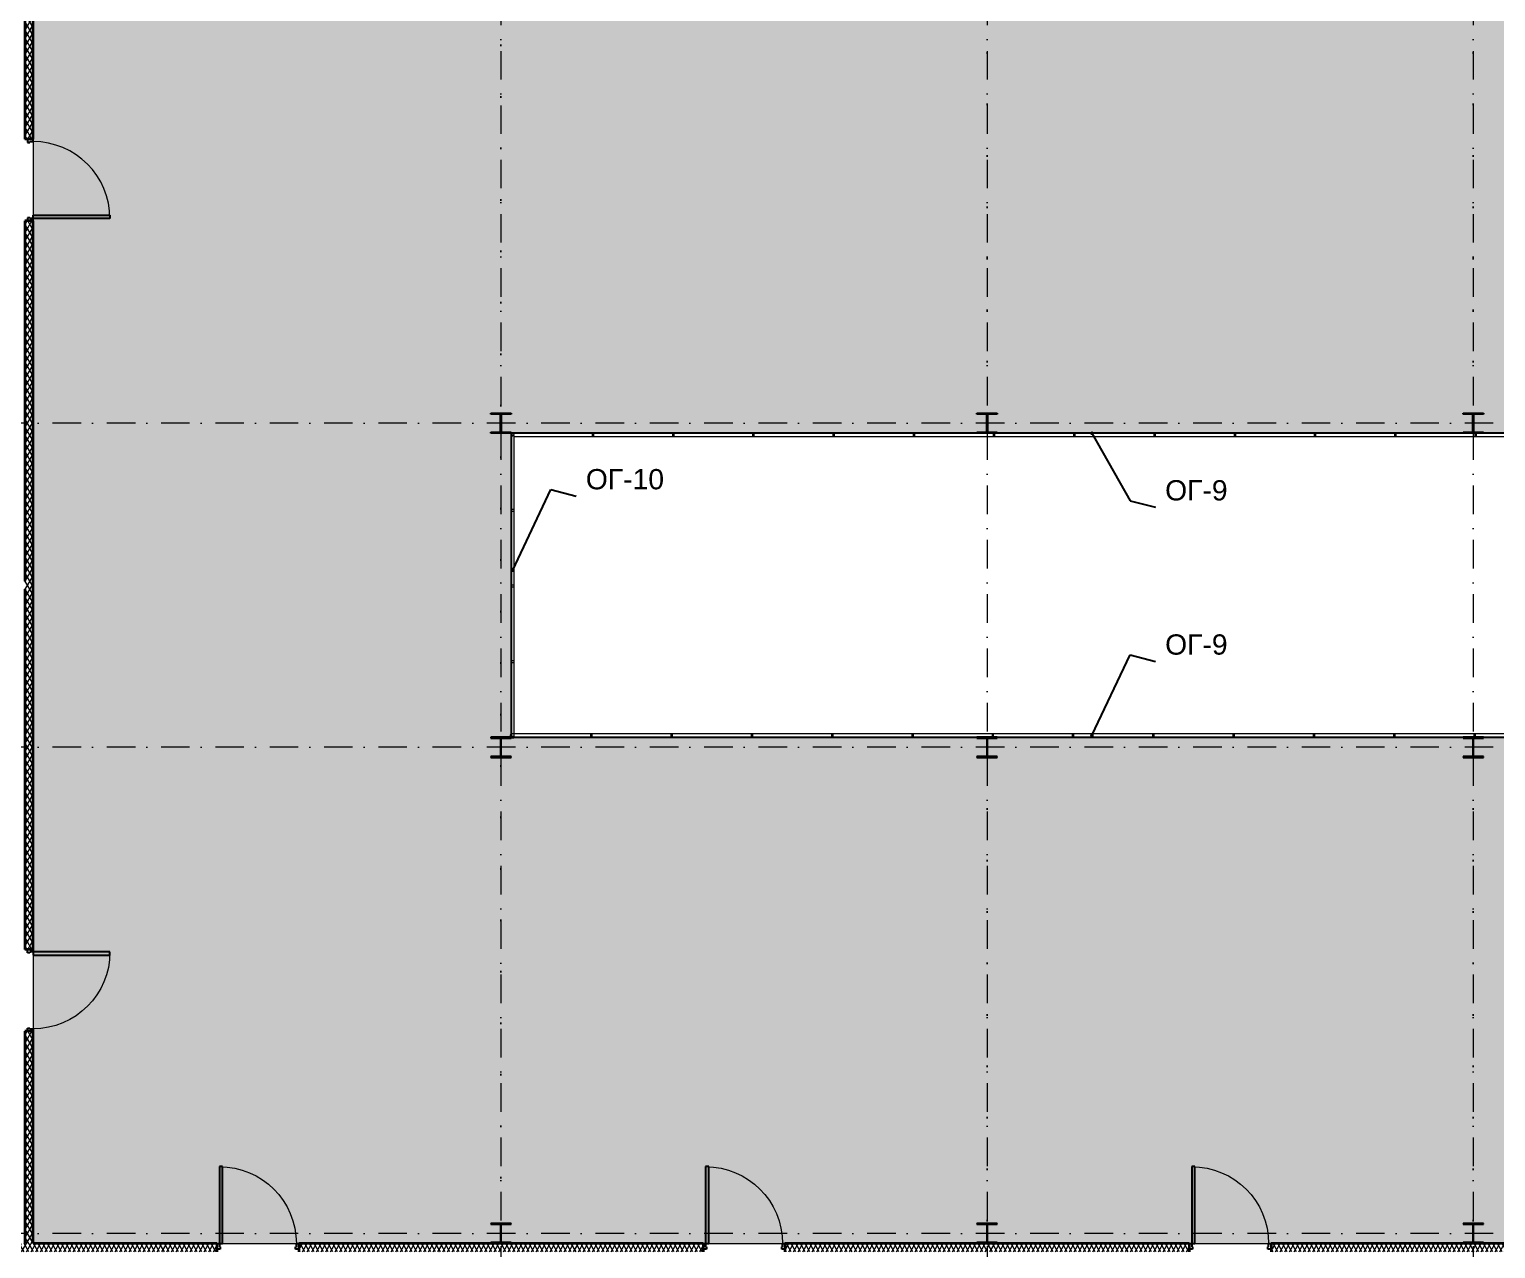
# Model space of a CAD drawing. Header units: millimetres. Extents: x -10605 to 103276, y -15987 to 52426.
# Drawn here: x 4179 to 22277, y 11812 to 26860 of the extents above; entities that cross this region are included whole.
import ezdxf
from ezdxf.enums import TextEntityAlignment as Align

# ---------------------------------------------------------------- set-up
doc = ezdxf.new("R2010")
doc.units = ezdxf.units.MM
doc.header["$MEASUREMENT"] = 0
doc.linetypes.add('Dot & Dashed', pattern=[670.277762, 352.777767, -176.388884, 0, -141.111112])
doc.linetypes.add('Крупный пунктир', pattern=[634.99999, 0, -634.99999])
for name, color, linetype, lineweight in [('0_Ном._пера__200', 7, 'Continuous', 0), ('0_Ном._пера__98', 7, 'Continuous', 25), ('Двери Archicad_Ном._пера__3', 7, 'Continuous', 0), ('Двери Archicad_Ном._пера__97', 7, 'Continuous', 35), ('Двери Archicad_Ном._пера__98', 7, 'Continuous', 25), ('Лестницы_Ном._пера__100', 7, 'Continuous', 9), ('Лестницы_Ном._пера__91', 255, 'Continuous', 0), ('Металлический каркас здания_Ном._пера__98', 7, 'Continuous', 25), ('Оси_Ном._пера__200', 7, 'Continuous', 0), ('Отделочный_маркеры отделки_Ном._пера__200', 7, 'Continuous', 0), ('Паспорта Зон Archicad_Ном._пера__100', 7, 'Continuous', 9), ('Стены _Ном._пера__97', 7, 'Continuous', 35)]:
    doc.layers.add(name, color=color, linetype=linetype, lineweight=lineweight)
doc.layers.add('0_Ном._пера__92', color=7, linetype='Continuous', lineweight=20, true_color=0xc2e9e9e9)
doc.layers.add('Зоны_Ном._пера__2', color=7, linetype='Continuous', lineweight=0, true_color=0xc2747474)
for name, color, linetype in [('Двери Archicad', 7, 'Continuous'), ('Зоны', 7, 'Continuous'), ('Лестницы', 7, 'Continuous'), ('Металлический каркас здания', 7, 'Continuous'), ('Оси', 7, 'Continuous'), ('Стены', 7, 'Continuous')]:
    doc.layers.add(name, color=color, linetype=linetype)
doc.styles.add('РЎР“Р•РќР•Р\xa0РР\xa0_РЎРўРР›Р¬_1', font='arial.ttf')
doc.dimstyles.new('СГЕНЕРИР_СТИЛЬ__1', dxfattribs={"dimtxt": 0.18, "dimasz": 91.2, "dimexe": 0.18, "dimexo": 0.0625, "dimgap": 0.09, "dimtad": 0, "dimtih": 1, "dimtoh": 1, "dimdec": 4, "dimzin": 0, "dimdsep": 46, "dimcen": 0.09, "dimadec": 0, "dimazin": 0, "dimtfac": 1, "dimtdec": 4, "dimtmove": 0, "dimatfit": 3, "dimldrblk": 'ARROWHEAD_11', "dimfxl": 1, "dimtolj": 1, "dimtzin": 0, "dimarcsym": 0})
pattern_1 = [(60, (0, 0), (-43.30127, 25), []), (120, (0, 0), (43.30127, 25), [])]

# ---------------------------------------------------------------- blocks, each defined once
blk = doc.blocks.new('Перекрытие_1', base_point=(98125, 40125))
at = {"layer": '0_Ном._пера__200', "color": 7, "linetype": 'Continuous', "lineweight": 0, "flags": 128}
blk.add_lwpolyline([(10125, 21875), (10125, 18125), (39875, 18125), (39875, 21875)], close=True, dxfattribs=at)
blk = doc.blocks.new('Однопольная Дверь 27')
at = {"layer": 'Двери Archicad_Ном._пера__3', "color": 7, "linetype": 'Continuous', "lineweight": 0}
blk.add_arc((475, 0), 950, 90, 180, dxfattribs=at)
at = {"layer": 'Двери Archicad_Ном._пера__97', "color": 7, "linetype": 'Continuous', "lineweight": 35}
for p, q in [((-505, 0), (-505, -70)), ((-505, 0), (-505, -70)), ((505, 0), (505, -70)), ((505, 0), (505, -70)), ((-505, -70), (-505, -100)), ((505, -70), (505, -100))]:
    blk.add_line(p, q, dxfattribs=at)
at = {"layer": 'Двери Archicad_Ном._пера__98', "color": 7, "linetype": 'Continuous', "lineweight": 25}
for p, q in [((435, 0), (435, 950)), ((435, 950), (475, 950)), ((475, 950), (475, 0)), ((-475, 0), (-505, 0)), ((-505, 0), (-505, -70)), ((-475, -40), (-475, 0)), ((475, 0), (435, 0)), ((505, 0), (475, 0)), ((475, 0), (475, -40)), ((505, -70), (505, 0)), ((-505, -70), (-465, -70)), ((-465, -40), (-475, -40)), ((-465, -70), (-465, -40)), ((475, -40), (465, -40)), ((465, -40), (465, -70)), ((465, -70), (505, -70))]:
    blk.add_line(p, q, dxfattribs=at)
blk = doc.blocks.new('Стена_20', base_point=(4175, 28225))
at = {"layer": 'Стены', "linetype": 'Continuous', "lineweight": 0, "true_color": 0x000000}
h = blk.add_hatch(dxfattribs=at)
h.set_pattern_fill('Batt_Insulation__3_', color=18, style=0, pattern_type=2)
h.set_pattern_definition(pattern_1)
h.paths.add_polyline_path([(4225, 28125), (4125, 28125), (4125, 28115), (4225, 28115)])
h = blk.add_hatch(dxfattribs=at)
h.set_pattern_fill('Batt_Insulation__3_', color=18, style=0, pattern_type=2)
h.set_pattern_definition(pattern_1)
h.paths.add_polyline_path([(4225, 28115), (4125, 28115), (4125, 25505), (4225, 25505)])
h = blk.add_hatch(dxfattribs=at)
h.set_pattern_fill('Batt_Insulation__3_', color=18, style=0, pattern_type=2)
h.set_pattern_definition(pattern_1)
h.paths.add_polyline_path([(4125, 15505), (4225, 15505), (4225, 24495), (4125, 24495)])
h = blk.add_hatch(dxfattribs=at)
h.set_pattern_fill('Batt_Insulation__3_', color=18, style=0, pattern_type=2)
h.set_pattern_definition(pattern_1)
h.paths.add_polyline_path([(4125, 11875), (4225, 11875), (4225, 14495), (4125, 14495)])
at = {"layer": 'Стены _Ном._пера__97', "color": 7, "linetype": 'Continuous', "lineweight": 35}
for p, q in [((4155, 25505), (4125, 25505)), ((4225, 25505), (4155, 25505)), ((4155, 24495), (4125, 24495)), ((4225, 24495), (4155, 24495)), ((4155, 15505), (4125, 15505)), ((4225, 15505), (4155, 15505)), ((4155, 14495), (4125, 14495)), ((4225, 14495), (4155, 14495))]:
    blk.add_line(p, q, dxfattribs=at)
at = {"layer": 'Стены _Ном._пера__97', "color": 7, "linetype": 'Continuous', "lineweight": 35, "flags": 128}
for points in [[(4225, 28125), (4125, 28125)], [(4125, 28115), (4125, 25505)], [(4225, 25505), (4225, 28115)], [(4125, 24495), (4125, 20050)], [(4225, 15505), (4225, 24495)], [(4125, 19950), (4125, 15505)], [(4125, 14495), (4125, 11875)], [(4225, 11875), (4225, 14495)]]:
    blk.add_lwpolyline(points, dxfattribs=at)
at = {"layer": 'Двери Archicad', "color": 7, "linetype": 'Continuous', "lineweight": 50, "zscale": 1000, "rotation": 270}
blk.add_blockref('Однопольная Дверь 27', (4225, 25000), dxfattribs=at)
at = {"layer": 'Двери Archicad', "color": 7, "linetype": 'Continuous', "lineweight": 50, "xscale": -1, "zscale": 1000, "rotation": 270}
blk.add_blockref('Однопольная Дверь 27', (4225, 15000), dxfattribs=at)
blk = doc.blocks.new('Конструктор Кровли 27')
at = {"layer": '0_Ном._пера__92', "color": 254, "linetype": 'Continuous', "lineweight": 20, "true_color": 0xe9e9e9, "flags": 128}
blk.add_lwpolyline([(18125, 39875), (21875, 39875), (21875, 10125), (18125, 10125)], close=True, dxfattribs=at)
blk = doc.blocks.new('Холл_36_38', base_point=(24690, 16745))
at = {"layer": 'Зоны_Ном._пера__2', "linetype": 'Continuous', "lineweight": 0, "true_color": 0x1d1d1d}
h = blk.add_hatch(color=250, dxfattribs=at)
h.paths.add_polyline_path([(4225, 28125), (4225, 11875), (46125, 11875), (46125, 28125)])
h.paths.add_polyline_path([(39875, 21875), (39875, 18125), (10125, 18125), (10125, 21875)], flags=0)
at = {"layer": 'Паспорта Зон Archicad_Ном._пера__100', "color": 7, "lineweight": 9, "style": 'РЎР“Р•РќР•Р\xa0РР\xa0_РЎРўРР›Р¬_1'}
for tag, p in [('ROOM_NUMBER', (24690, 15496)), ('ROOM_AREA', (44710, 12533))]:
    blk.add_attdef(tag, text='', height=300, dxfattribs=at).set_placement(p, align=Align.MIDDLE_CENTER)
blk = doc.blocks.new('Стена_88', base_point=(46225, 11775))
at = {"layer": 'Стены', "linetype": 'Continuous', "lineweight": 0, "true_color": 0x000000}
h = blk.add_hatch(dxfattribs=at)
h.set_pattern_fill('Batt_Insulation__3_', color=18, style=0, pattern_type=2)
h.set_pattern_definition(pattern_1)
h.paths.add_polyline_path([(-125, 11875), (-125, 11775), (6495, 11775), (6495, 11875)])
h = blk.add_hatch(dxfattribs=at)
h.set_pattern_fill('Batt_Insulation__3_', color=18, style=0, pattern_type=2)
h.set_pattern_definition(pattern_1)
h.paths.add_polyline_path([(12495, 11875), (7505, 11875), (7505, 11775), (12495, 11775)])
h = blk.add_hatch(dxfattribs=at)
h.set_pattern_fill('Batt_Insulation__3_', color=18, style=0, pattern_type=2)
h.set_pattern_definition(pattern_1)
h.paths.add_polyline_path([(18495, 11875), (13505, 11875), (13505, 11775), (18495, 11775)])
h = blk.add_hatch(dxfattribs=at)
h.set_pattern_fill('Batt_Insulation__3_', color=18, style=0, pattern_type=2)
h.set_pattern_definition(pattern_1)
h.paths.add_polyline_path([(24495, 11875), (19505, 11875), (19505, 11775), (24495, 11775)])
at = {"layer": 'Стены _Ном._пера__97', "color": 7, "linetype": 'Continuous', "lineweight": 35}
for p, q in [((6495, 11875), (6495, 11805)), ((7505, 11875), (7505, 11805)), ((12495, 11875), (12495, 11805)), ((13505, 11875), (13505, 11805)), ((18495, 11875), (18495, 11805)), ((19505, 11875), (19505, 11805))]:
    blk.add_line(p, q, dxfattribs=at)
at = {"layer": 'Стены _Ном._пера__97', "color": 7, "linetype": 'Continuous', "lineweight": 35, "flags": 128}
for points in [[(6495, 11875), (4225, 11875)], [(12495, 11875), (7505, 11875)], [(18495, 11875), (13505, 11875)], [(24495, 11875), (19505, 11875)]]:
    blk.add_lwpolyline(points, dxfattribs=at)
at = {"layer": 'Двери Archicad', "color": 7, "linetype": 'Continuous', "lineweight": 50, "xscale": -1, "zscale": 1000}
for p in [(7000, 11875), (13000, 11875), (19000, 11875)]:
    blk.add_blockref('Однопольная Дверь 27', p, dxfattribs=at)
blk = doc.blocks.new('Ограждение_2')
at = {"layer": 'Лестницы_Ном._пера__100', "color": 7, "linetype": 'Continuous', "lineweight": 9}
for p, q in [((10125, 21875), (10125, 18125)), ((10125, 21875), (10125, 18125)), ((39875, 21875), (10125, 21875)), ((39875, 21875), (10125, 21875)), ((10125, 21875), (10125, 18125)), ((39875, 21875), (10125, 21875)), ((10125, 21875), (10125, 18125)), ((10125, 21875), (10125, 18125)), ((39875, 21875), (10125, 21875)), ((39875, 21875), (10125, 21875)), ((10165, 18125), (10165, 21835)), ((10165, 18125), (10165, 21835)), ((10165, 21835), (39835, 21835)), ((10165, 21835), (39835, 21835)), ((10165, 18125), (10165, 21835)), ((10165, 21835), (39835, 21835)), ((10165, 18125), (10165, 21835)), ((10165, 18125), (10165, 21835)), ((10165, 21835), (39835, 21835)), ((10165, 21835), (39835, 21835)), ((39835, 18165), (10125, 18165)), ((10125, 18165), (10125, 18125)), ((39835, 18165), (10125, 18165)), ((10125, 18165), (10125, 18125)), ((39835, 18165), (10125, 18165)), ((10125, 18165), (10125, 18125)), ((39835, 18165), (10125, 18165)), ((10125, 18165), (10125, 18125)), ((39835, 18165), (10125, 18165)), ((10125, 18165), (10125, 18125)), ((10125, 18125), (10165, 18125)), ((10125, 18125), (10165, 18125)), ((10125, 18125), (39875, 18125)), ((10125, 18125), (39875, 18125)), ((10125, 18125), (10165, 18125)), ((10125, 18125), (39875, 18125)), ((10125, 18125), (10165, 18125)), ((10125, 18125), (10165, 18125)), ((10125, 18125), (39875, 18125)), ((10125, 18125), (39875, 18125))]:
    blk.add_line(p, q, dxfattribs=at)
at = {"layer": 'Лестницы_Ном._пера__100', "color": 7, "linetype": 'Continuous', "lineweight": 9, "flags": 128}
for points in [[(11125, 21875), (11125, 21835), (11145, 21835), (11145, 21875)], [(12116, 21875), (12116, 21835), (12136, 21835), (12136, 21875)], [(13106, 21875), (13106, 21835), (13126, 21835), (13126, 21875)], [(14096, 21875), (14096, 21835), (14116, 21835), (14116, 21875)], [(15087, 21875), (15087, 21835), (15107, 21835), (15107, 21875)], [(16077, 21875), (16077, 21835), (16097, 21835), (16097, 21875)], [(17067, 21875), (17067, 21835), (17087, 21835), (17087, 21875)], [(18058, 21875), (18058, 21835), (18078, 21835), (18078, 21875)], [(19048, 21875), (19048, 21835), (19068, 21835), (19068, 21875)], [(20038, 21875), (20038, 21835), (20058, 21835), (20058, 21875)], [(21029, 21875), (21029, 21835), (21049, 21835), (21049, 21875)], [(22019, 21875), (22019, 21835), (22039, 21835), (22039, 21875)], [(10125, 20913), (10165, 20913), (10165, 20933), (10125, 20933)], [(10125, 19980), (10165, 19980), (10165, 20000), (10125, 20000)], [(10125, 19048), (10165, 19048), (10165, 19068), (10125, 19068)], [(11126, 18125), (11126, 18165), (11106, 18165), (11106, 18125)], [(12117, 18125), (12117, 18165), (12097, 18165), (12097, 18125)], [(13108, 18125), (13108, 18165), (13088, 18165), (13088, 18125)], [(14099, 18125), (14099, 18165), (14079, 18165), (14079, 18125)], [(15090, 18125), (15090, 18165), (15070, 18165), (15070, 18125)], [(16081, 18125), (16081, 18165), (16061, 18165), (16061, 18125)], [(17072, 18125), (17072, 18165), (17052, 18165), (17052, 18125)], [(18063, 18125), (18063, 18165), (18043, 18165), (18043, 18125)], [(19054, 18125), (19054, 18165), (19034, 18165), (19034, 18125)], [(20045, 18125), (20045, 18165), (20025, 18165), (20025, 18125)], [(21036, 18125), (21036, 18165), (21016, 18165), (21016, 18125)], [(22027, 18125), (22027, 18165), (22007, 18165), (22007, 18125)]]:
    blk.add_lwpolyline(points, close=True, dxfattribs=at)
at = {"layer": 'Лестницы_Ном._пера__91', "color": 255, "linetype": 'Continuous', "lineweight": 0, "flags": 128}
for points in [[(10165, 21855), (10165, 21857), (10164, 21858), (10162, 21860), (10160, 21861), (10158, 21863), (10155, 21864), (10152, 21864), (10148, 21865), (10145, 21865), (10142, 21865), (10138, 21864), (10135, 21864), (10132, 21863), (10130, 21861), (10128, 21860), (10126, 21858), (10125, 21857), (10125, 21855), (10125, 21853), (10126, 21852), (10128, 21850), (10130, 21849), (10132, 21847), (10135, 21846), (10138, 21846), (10142, 21845), (10145, 21845), (10148, 21845), (10152, 21846), (10155, 21846), (10158, 21847), (10160, 21849), (10162, 21850), (10164, 21852), (10165, 21853)], [(10125, 18165), (10123, 18165), (10122, 18164), (10120, 18162), (10119, 18160), (10117, 18158), (10116, 18155), (10116, 18152), (10115, 18149), (10115, 18145), (10115, 18142), (10116, 18138), (10116, 18135), (10117, 18132), (10119, 18130), (10120, 18128), (10122, 18126), (10123, 18125), (10125, 18125), (10127, 18125), (10128, 18126), (10130, 18128), (10131, 18130), (10133, 18132), (10134, 18135), (10134, 18138), (10135, 18142), (10135, 18145), (10135, 18149), (10134, 18152), (10134, 18155), (10133, 18158), (10131, 18160), (10130, 18162), (10128, 18164), (10127, 18165)], [(10165, 18125), (10165, 18127), (10164, 18128), (10162, 18130), (10160, 18131), (10158, 18133), (10155, 18134), (10152, 18134), (10148, 18135), (10145, 18135), (10142, 18135), (10138, 18134), (10135, 18134), (10132, 18133), (10130, 18131), (10128, 18130), (10126, 18128), (10125, 18127), (10125, 18125), (10125, 18123), (10126, 18122), (10128, 18120), (10130, 18119), (10132, 18117), (10135, 18116), (10138, 18116), (10142, 18115), (10145, 18115), (10148, 18115), (10152, 18116), (10155, 18116), (10158, 18117), (10160, 18119), (10162, 18120), (10164, 18122), (10165, 18123)]]:
    blk.add_lwpolyline(points, close=True, dxfattribs=at)
blk = doc.blocks.new('Колонна Универсальная 27')
at = {"layer": 'Металлический каркас здания_Ном._пера__98', "linetype": 'Continuous', "lineweight": 0, "true_color": 0xffffff}
h = blk.add_hatch(dxfattribs=at)
h.set_pattern_fill('Barabбs_tйglakц_бllу', style=0, pattern_type=2)
h.set_pattern_definition([(90, (0, 0), (-60, 0), [])])
h.paths.add_polyline_path([(-125, -125), (125, -125), (125, -113), (4, -113), (4, 113), (125, 113), (125, 125), (-125, 125), (-125, 113), (-4, 113), (-4, -113), (-125, -113)])
at = {"layer": 'Металлический каркас здания_Ном._пера__98', "color": 7, "linetype": 'Continuous', "lineweight": 25}
for p, q in [((125, 125), (-125, 125)), ((-125, 125), (-125, 113)), ((-125, 113), (-4, 113)), ((-4, 113), (-4, -113)), ((4, -113), (4, 113)), ((4, 113), (125, 113)), ((125, 113), (125, 125)), ((-4, -113), (-125, -113)), ((-125, -113), (-125, -125)), ((-125, -125), (125, -125)), ((125, -113), (4, -113)), ((125, -125), (125, -113))]:
    blk.add_line(p, q, dxfattribs=at)
blk = doc.blocks.new('Двутавp К 26020-83 27')
at = {"layer": 'Металлический каркас здания_Ном._пера__98', "color": 7, "linetype": 'Крупный пунктир', "lineweight": 25}
blk.add_line((0, 0), (39875, 0), dxfattribs=at)
blk = doc.blocks.new('Двутавp К 26020-83 27_2')
at = {"layer": 'Металлический каркас здания_Ном._пера__98', "color": 7, "linetype": 'Крупный пунктир', "lineweight": 25}
blk.add_line((0, 0), (17750, 0), dxfattribs=at)
blk = doc.blocks.new('Стандартный Маркер Сетки')
at = {"layer": 'Оси_Ном._пера__200', "color": 7, "linetype": 'Dot & Dashed', "lineweight": 0}
blk.add_line((0, 0), (107805, 0), dxfattribs=at)
at = {"layer": 'Оси_Ном._пера__200', "color": 7, "lineweight": 0, "style": 'РЎР“Р•РќР•Р\xa0РР\xa0_РЎРўРР›Р¬_1'}
blk.add_attdef('AC_MarkerText_1', text='', height=300, dxfattribs=at).set_placement((108205, 150), align=Align.TOP_CENTER)
blk = doc.blocks.new('ARROWHEAD_11')
at = {"color": 0, "linetype": 'Continuous', "lineweight": 0}
blk.add_line((0, 0), (-1, 0), dxfattribs=at)
at = {"color": 0, "linetype": 'Continuous', "lineweight": 0, "const_width": 0.25, "flags": 128}
blk.add_lwpolyline([(-0.125, 0, 1), (0.125, 0, 1)], format="xyb", close=True, dxfattribs=at)
blk = doc.blocks.new('Крыша_1', base_point=(0, 0))
at = {"layer": '0_Ном._пера__98', "color": 7, "linetype": 'Continuous', "lineweight": 25, "flags": 128}
for points in [[(10125, 21875), (10125, 18125)], [(39875, 21875), (10125, 21875)], [(10125, 18125), (39875, 18125)]]:
    blk.add_lwpolyline(points, dxfattribs=at)
blk = doc.blocks.new('Стандартный Маркер Сетки_4')
at = {"layer": 'Оси_Ном._пера__200', "color": 7, "linetype": 'Dot & Dashed', "lineweight": 0}
blk.add_line((0, 0), (55187, 0), dxfattribs=at)
at = {"layer": 'Оси_Ном._пера__200', "color": 7, "lineweight": 0, "style": 'РЎР“Р•РќР•Р\xa0РР\xa0_РЎРўРР›Р¬_1'}
blk.add_attdef('AC_MarkerText_1', text='', height=300, rotation=90, dxfattribs=at).set_placement((55368, -69), align=Align.TOP_CENTER)

msp = doc.modelspace()

# ---------------------------------------------------------------- linework, layer by layer
at = {"layer": 'Зоны_Ном._пера__2', "color": 8, "linetype": 'Continuous', "lineweight": 0, "true_color": 0x747474, "flags": 128}
for points in [[(4225, 28125.00005), (4225, 11875), (46125, 11875), (46125, 28125.00005)], [(39874.99778, 21875.04437), (39874.99778, 18124.99993), (10125, 18124.99993), (10125, 21875.04437)]]:
    msp.add_lwpolyline(points, close=True, dxfattribs=at)

# ---------------------------------------------------------------- block references
at = {"color": 7, "linetype": 'Continuous', "lineweight": 0}
msp.add_blockref('Перекрытие_1', (98125.00021, 40125.00012), dxfattribs=at)
at = {"color": 8, "linetype": 'Continuous', "lineweight": 0, "true_color": 0x747474, "zscale": 1000, "rotation": 270}
msp.add_blockref('Конструктор Кровли 27', (0, 40000.00005), dxfattribs=at)
at = {"color": 7, "linetype": 'Continuous', "lineweight": 25}
msp.add_blockref('Крыша_1', (0, 0), dxfattribs=at)
at = {"layer": 'Зоны', "color": 7, "linetype": 'Continuous', "lineweight": 9}
msp.add_blockref('Холл_36_38', (24689.85256, 16744.91508), dxfattribs=at)
at = {"layer": 'Лестницы', "color": 7, "linetype": 'Continuous', "lineweight": 50}
msp.add_blockref('Ограждение_2', (0, 0), dxfattribs=at)
at = {"layer": 'Металлический каркас здания', "color": 7, "linetype": 'Continuous', "lineweight": 9, "xscale": -1, "zscale": 1000, "rotation": 90}
for name, p in [('Двутавp К 26020-83 27', (10000.00006, 40000.00005)), ('Двутавp К 26020-83 27_2', (16000.00006, 17875)), ('Двутавp К 26020-83 27_2', (22000.00006, 17875))]:
    msp.add_blockref(name, p, dxfattribs=at)
at = {"layer": 'Металлический каркас здания', "color": 7, "linetype": 'Continuous', "lineweight": 9, "zscale": 1000, "rotation": 90}
for p in [(16000, 22125.00005), (22000, 22125.00005)]:
    msp.add_blockref('Двутавp К 26020-83 27_2', p, dxfattribs=at)
at = {"layer": 'Металлический каркас здания_Ном._пера__98', "color": 7, "linetype": 'Continuous', "lineweight": 25, "xscale": -1, "zscale": 1000}
for p in [(10000, 22000.00005), (15999.97833, 22000.00005), (22000, 22000.00005)]:
    msp.add_blockref('Колонна Универсальная 27', p, dxfattribs=at)
at = {"layer": 'Металлический каркас здания_Ном._пера__98', "color": 7, "linetype": 'Continuous', "lineweight": 25, "zscale": 1000, "rotation": 180}
for p in [(10000, 18000), (15999.97833, 18000.01667), (22000, 18000), (10000, 12000), (16000, 12000), (22000, 12000)]:
    msp.add_blockref('Колонна Универсальная 27', p, dxfattribs=at)
at = {"layer": 'Оси', "color": 8, "linetype": 'Continuous', "lineweight": 0, "true_color": 0x747474, "zscale": 1000, "rotation": 270}
for p in [(10000, 40000.00005), (16000.00006, 40000.00005), (22000, 40000.00005)]:
    msp.add_blockref('Стандартный Маркер Сетки_4', p, dxfattribs=at)
at = {"layer": 'Оси', "color": 8, "linetype": 'Continuous', "lineweight": 0, "true_color": 0x747474, "xscale": -1, "zscale": 1000}
for p in [(98000.00007, 22000.00005), (98000.00007, 18000), (98000.00007, 12000)]:
    msp.add_blockref('Стандартный Маркер Сетки', p, dxfattribs=at)
at = {"layer": 'Стены', "color": 7, "lineweight": 35}
for name, p in [('Стена_20', (4175, 28225.00005)), ('Стена_88', (46225.00014, 11775))]:
    msp.add_blockref(name, p, dxfattribs=at)

# ---------------------------------------------------------------- texts
at = {"layer": 'Отделочный_маркеры отделки_Ном._пера__200', "color": 7, "linetype": 'Continuous', "lineweight": 0, "char_height": 250, "attachment_point": 7, "style": 'РЎР“Р•РќР•Р\xa0РР\xa0_РЎРўРР›Р¬_1'}
for s, insert in [('\\A1;{\\pql;\\fArial|b0|i0|c204|p0;\\W1.000000;ОГ-\\fArial|b0|i0|c204|p0;\\W1.000000;10}', (11047.68021, 21180.10213)), ('\\A1;{\\pql;\\fArial|b0|i0|c204|p0;\\W1.000000;ОГ-\\fArial|b0|i0|c204|p0;\\W1.000000;9}', (18197.27271, 21043.15542)), ('\\A1;{\\pql;\\fArial|b0|i0|c204|p0;\\W1.000000;ОГ-\\fArial|b0|i0|c204|p0;\\W1.000000;9}', (18197.27271, 19139.94129))]:
    msp.add_mtext(s, dxfattribs=dict(at, insert=insert))

# ---------------------------------------------------------------- leaders
at = {"layer": 'Отделочный_маркеры отделки_Ном._пера__200', "color": 7, "linetype": 'Continuous', "lineweight": 0, "annotation_type": 0, "has_hookline": 1, "hookline_direction": 1}
for points, text_width in [([(17294.59264, 21875.00005), (17764.67373, 21043.15542), (18077.27271, 20961.62626)], 738.75), ([(10145.00014, 20185.19908), (10615.08124, 21180.10213), (10927.68021, 21098.57287)], 931.25), ([(17294.59264, 18145.03833), (17764.67373, 19139.94129), (18077.27271, 19058.41213)], 738.75)]:
    msp.add_leader(points, dimstyle='СГЕНЕРИР_СТИЛЬ__1', dxfattribs=dict(at, text_width=text_width))

doc.saveas('drawing.dxf')
